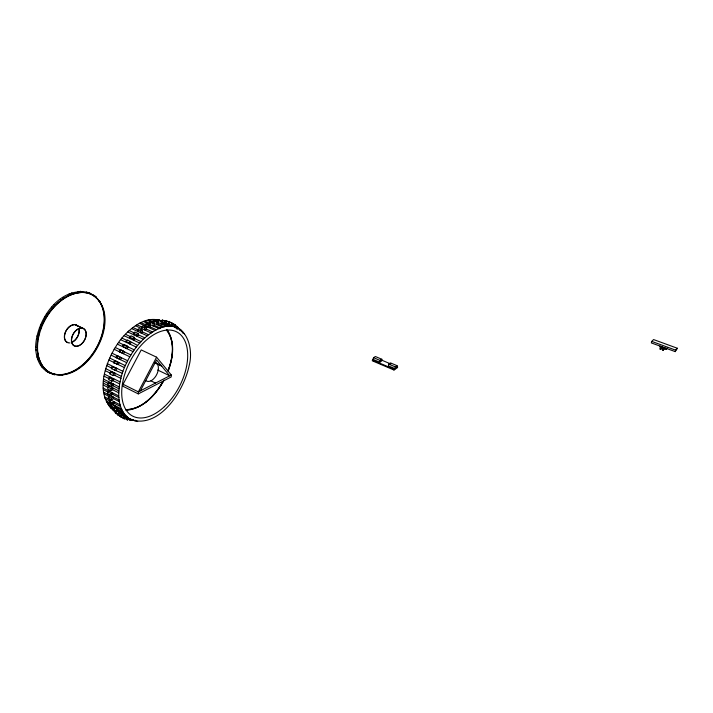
<?xml version="1.0" encoding="UTF-8"?>
<svg xmlns="http://www.w3.org/2000/svg" width="713" height="713" viewBox="0 0 713 713"><rect width="100%" height="100%" fill="white"/><g stroke="black" fill="none" stroke-linecap="round" stroke-linejoin="round"><path stroke-width="1.07" d="M123.064 384.28L123.019 386.303L138.295 393.897L171.2 376.963L171.298 374.993L156.584 357.186L141.219 349.923L123.064 384.28L138.358 391.865L171.298 374.993M138.295 393.897L138.358 391.865L156.584 357.186M148.723 327.481L145.604 326.046L145.55 324.246L148.678 325.672L148.723 327.552L150.202 326.866L156.477 329.736C182.956 315.627 194.836 344.557 189.123 365.769C183.357 393.621 154.204 436.935 122.012 415.251M109.33 391.196L107.939 392.052L107.868 393.897L110.97 395.465L111.041 393.612L112.431 392.756L112.699 394.387L118.919 397.533M149.81 324.451L149.962 322.196L151.406 321.875L154.525 323.292L154.373 325.351L152.93 325.877L153.081 323.622L149.962 322.196M158.758 319.834L161.646 321.108C145.987 314.611 129.864 328.31 120.55 339.646C106.504 358.381 92.146 394.111 115.23 411.766M112.636 389.744L112.779 387.872L111.076 388.71L107.966 387.15L107.725 389.075L110.836 390.635L112.636 389.744L118.884 392.872M112.939 385.769L113.082 383.897L111.433 384.53L108.314 382.979L107.948 384.94L111.059 386.499L112.939 385.769L119.196 388.888M156.477 329.736C140.443 338.212 129.748 354.049 123.162 370.537C117.788 386.393 114.535 408.727 130.381 419.547M35.65 347.053C36.176 320.681 59.705 284.567 89.704 293.034C52.807 285.601 19.714 345.235 47.379 371.731C38.858 366.803 35.802 356.357 35.65 347.053L36.978 347.721M110.836 390.635L111.076 388.71M153.455 323.141L153.767 320.948L155.158 320.823L158.268 322.231L158.01 324.032L156.566 324.558L156.887 322.356L153.767 320.948M373.309 359.468L379.762 362.213L381.562 361.045L381.847 359.254L375.394 356.527L373.585 357.685L372.284 360.796L393.968 370.011L397.506 367.623L397.631 366.874L396.749 367.471L397.052 365.68L390.51 362.917L388.728 364.093L388.433 365.885L394.984 368.666L395.278 366.874L397.052 365.68M379.762 362.213L380.047 360.421L381.847 359.254M393.968 370.011L394.984 368.666M111.059 386.499L111.433 384.53M157.76 322.374L158.277 320.119L159.587 320.244L162.689 321.643L162.181 323.764L160.853 323.782L161.379 321.527L158.277 320.119M113.314 380.778L113.786 378.79L112.28 379.173L109.16 377.623L108.626 379.628L111.754 381.179L113.314 380.778L119.579 383.888M111.754 381.179L112.28 379.173M114.722 375.341L115.265 373.354L113.634 373.532L110.506 371.99L109.811 373.995L112.939 375.537L114.722 375.341L121.005 378.434M116.103 370.252L116.647 368.247L112.182 366.669L111.344 368.657L122.395 373.336M651.78 341.402L651.334 342.926L675.202 351.616L677.35 348.256L653.563 339.557L651.78 341.402L675.657 350.154L677.35 348.256M660.042 346.055L659.748 347.008L663.723 348.47L664.008 347.507L662.404 349.887L663.206 350.181L664.801 347.801L663.206 350.181M660.015 349.014L661.628 346.634L660.015 349.014L660.808 349.308L662.422 346.928L660.808 349.308M664.516 348.755L666.102 349.343L666.397 348.39M675.202 351.616L675.657 350.154M161.789 321.572L162.27 320.057L166.566 321.786L165.96 323.72L164.641 323.729L165.363 321.447L162.27 320.057M112.939 375.537L113.634 373.532M168.758 321.955L167.974 323.996L169.097 324.477L169.863 322.49L165.674 320.565L169.863 322.49M168.09 371.161C173.197 358.247 175.282 342.383 167.43 330.11M114.481 370.199L115.319 368.202M127.342 417.533L126.486 419.413L127.582 419.957L128.269 418.442M171.913 322.998L170.888 325.244L171.993 325.716L172.911 323.711L168.847 321.608L174.845 324.575L175.728 325.476L174.837 327.142L173.812 326.501L174.845 324.575M116.674 364.227L117.654 362.284L119.107 362.605L118.206 364.557L113.527 362.703L114.517 360.76L115.969 361.09M140.363 390.84L156.584 359.967L169.721 375.796L157.707 370.038M131.522 419.975L125.435 416.855L124.365 418.861L123.385 418.112L124.285 416.419M164.088 380.091C156.272 394.334 143.714 408.371 126.691 410.314M176.191 328.64L177.43 326.634L174.382 325.262M177.127 329.397L178.179 327.695L177.43 326.634M120.461 416.196L121.682 414.235L122.636 415.028L121.326 417.141L117.413 414.636L123.385 418.112M122.244 352.926L123.474 351.17L124.623 351.946L123.42 353.719L119.098 351.42L120.328 349.664L123.474 351.17M118.019 413.879L119.231 412.176L120.194 412.987L118.759 415.002L115.711 413.433L114.971 412.31L118.019 413.879L118.759 415.002M131.245 342.481L129.944 344.085L129.062 342.873L125.916 341.393L127.315 339.905L137.564 345.449M125.666 347.507L126.994 345.876L128.028 346.91L126.843 348.666L122.52 346.01L123.848 344.388L126.994 345.876M117.716 410.26L116.264 412.025L115.675 410.715L117.084 409.012L117.716 410.26L123.866 413.406M666.102 349.343L667.261 348.087M662.404 349.887L663.723 348.47M129.062 342.873L130.461 341.384M114.428 408.923L116.121 407.123L115.479 405.875L113.982 407.471L114.428 408.923L111.362 407.355L110.907 405.902L112.413 404.316M138.536 334.914L137.154 336.349L136.531 334.647L133.393 333.185L134.882 332.035L138.019 333.488L138.536 334.914L144.837 337.846M132.68 338.595L134.133 337.267L134.873 338.711L133.491 340.146L132.68 338.595L129.534 337.115L130.987 335.796L134.133 337.267M114.133 403.246L112.663 404.565L112.396 402.943L113.875 401.624L114.133 403.246L120.328 406.392M115.372 405.982L109.588 402.997L109.321 401.374L110.791 400.055M136.531 334.647L138.019 333.488M111.54 399.993L113.385 398.612L113.117 396.998L111.451 398.237L111.54 399.993L108.456 398.424L108.358 396.678L110.034 395.439M142.413 331.893L140.924 332.909L140.523 331.153L137.386 329.7L138.892 328.738L142.021 330.19L142.413 331.893L148.705 334.807M152.716 332.017L146.432 329.13L144.962 330.137L144.721 328.06L141.584 326.616L141.834 328.693M145.951 380.858C149.997 383.104 154.079 378.968 156.067 375.751A10.294 6.034 -62.2 0 0 157.635 364.584L156.584 363.309M140.523 331.153L142.021 330.19M110.97 395.465L112.699 394.387M144.721 328.06L146.218 327.303L146.432 329.13M141.584 326.616L143.09 325.868L146.218 327.303M107.966 387.15L109.668 386.312M108.314 382.979L109.962 382.337M148.678 325.672L150.167 325.119L150.202 326.866M145.55 324.246L147.038 323.693L150.167 325.119M109.16 377.623L110.667 377.239M153.081 323.622L154.525 323.292M54.553 374.878L47.949 372.115C86.442 390.911 129.374 311.242 88.385 292.437M110.506 371.99L112.137 371.812M156.887 322.356L158.268 322.231M125.47 409.636C142.359 409.512 155.167 394.984 163.072 381.446C155.336 395.145 142.279 409.663 125.443 409.752M112.182 366.669L113.519 366.723M161.379 321.527L162.689 321.643M134.436 420.492L131.682 419.574M113.527 362.703L115.069 363.033L108.831 360.003M165.363 321.447L166.566 321.786M660.3 348.051L661.103 348.345M662.698 348.933L663.491 349.227M380.929 359.815L390.751 363.969M373.585 357.685L380.047 360.421M388.728 364.093L395.278 366.874M372.4 360.056L394.093 369.263M173.428 324.442L175.728 325.476M175.897 326.661L178.179 327.695M171.521 325.467L179.97 329.281M165.666 322.953L178.152 328.506M174.837 327.142L180.977 329.914M156.735 319.54L158.491 320.333M163.651 322.668L172.163 326.518M179.694 330.226L182.323 331.411M155.407 319.549L158.919 321.144M162.323 322.686L170.853 326.545M181.396 331.536L183.143 332.329M152.93 319.567L158.206 321.964M162.181 323.764L168.411 326.581M182.715 333.007L184.462 333.8M151.593 319.576L167.092 326.607M148.714 319.816L154.017 322.223M158.01 324.032L164.248 326.875M86.273 291.929L87.592 292.535M94.66 295.717L93.341 295.12L96.371 296.947M147.27 320.333L162.814 327.401M80.364 291.252L81.692 291.858M145.06 321.108L150.372 323.533M154.373 325.351L160.63 328.203M98.768 300.797L100.07 301.394M77.993 291.537L79.321 292.143M143.607 321.625L159.195 328.738M140.871 322.597L146.192 325.03M139.383 323.265L154.997 330.431M71.523 292.972L72.86 293.578M137.083 324.825L142.413 327.285M69.045 294.032L70.382 294.647M135.604 325.823L151.254 333.033M133.046 327.561L138.384 330.03M131.557 328.568L147.226 335.832M62.468 297.544L63.805 298.168M129.151 330.556L134.507 333.042M60.07 299.344L61.407 299.968M127.77 331.982L143.456 339.29M125.488 334.326L130.844 336.83M133.304 337.98L141.183 341.67M124.107 335.743L139.801 343.113M53.858 304.709L55.195 305.342M121.852 338.051L127.217 340.573M51.719 307.125L53.065 307.758M120.55 339.646L136.254 347.071M118.634 342.463L124.891 345.422L123.848 344.388M125.604 345.716L134.347 349.905M117.449 344.201L133.162 351.669M75.578 324.763L82.61 328.105M154.668 362.4L161.165 365.493M82.958 328.417L75.917 325.075A9.661 6.408 -60.8 0 1 77.343 325.948M155.211 363.042L161.699 366.134M46.363 313.978L47.7 314.62M115.23 347.463L130.942 354.967M114.035 349.218L129.739 356.75M44.652 316.83L45.989 317.472M111.977 353.185L127.68 360.751M111.085 355.127L126.771 362.703M109.731 358.06L125.408 365.671M40.561 324.682L41.898 325.333M114.517 360.76L117.654 362.284M115.854 363.416L124.508 367.623M150.942 380.858L155.505 383.086M39.402 327.757L40.739 328.408M107.28 363.675L122.948 371.33M106.745 365.662L112.084 368.282M105.916 368.755L121.549 376.446M111.986 371.821L115.114 373.362M36.898 335.992L38.226 336.652M105.381 370.724L110.711 373.354M36.39 339.058L37.727 339.718M104.454 374.165L120.06 381.901M103.991 376.143L109.303 378.781M103.768 379.254L119.338 387.016M109.873 382.373L112.984 383.924M103.635 381.116L108.937 383.772M103.483 383.22L119.026 391M35.828 349.878L37.156 350.546M103.358 385.082L107.77 387.293M103.162 388.086L118.661 395.893M103.438 389.726L111.041 393.612M36.889 357.044L38.208 357.712M103.875 392.328L119.338 400.145M109.882 395.537L112.975 397.105M37.718 359.414L39.037 360.083M104.151 393.941L109.419 396.606M113.385 398.612L119.588 401.758M108.358 396.678L111.451 398.237M61.478 374.539L62.771 375.198M104.659 396.945L120.069 404.77M40.463 365.225L41.773 365.894M104.936 398.558L110.185 401.232M41.88 366.99L43.19 367.658M109.321 401.374L112.396 402.943M106.299 401.196L121.656 409.021M106.95 402.444L112.182 405.118M116.121 407.123L122.279 410.269M107.93 404.333L111.406 406.116M114.784 407.845L123.233 412.159M110.907 405.902L113.982 407.471M114.695 407.943L116.994 409.119M108.572 405.581L112.921 407.809M110.105 407.506L112.707 408.834M116.941 411.009L125.381 415.34M135.122 420.242L137.716 421.57M134.802 420.385L136.531 421.267M111.085 408.317L115.675 410.715M117.146 411.419L126.317 416.125M119.401 413.068L127.796 417.363M132.083 419.458L134.686 420.795M130.024 418.709L132.627 420.046M113.554 410.376L116.139 411.704M119.285 413.237L128.741 418.157M116.264 412.025L113.207 410.456L112.609 409.146M127.885 418.95L130.889 420.492L127.458 418.977M124.222 418.246L127.582 419.957M124.365 418.861L120.354 416.561M46.069 371.072L49.25 372.774M119.098 351.42L120.283 352.213M120.328 349.664L121.477 350.448M122.52 346.01L123.697 347.178M95.061 296.35L96.291 297.838M166.37 329.932C175.603 341.447 172.671 358.051 168.01 370.92C173.027 358.095 175.318 341.973 166.904 330.057M125.916 341.393L126.798 342.605M129.534 337.115L130.354 338.675M179.685 329.148L180.309 330.36M133.393 333.185L134.008 334.887M137.386 329.7L137.796 331.465M155.167 362.623A10.294 6.034 -62.2 0 1 156.575 363.3M79.018 328.577A9.857 6.542 -60.8 0 1 71.879 342.392L73.287 341.456A9.661 6.408 -60.8 0 0 78.991 329.183M69.954 342.917A9.857 6.542 -60.8 0 1 64.402 335.761A9.857 6.542 -60.8 0 1 71.835 325.128L73.778 324.629A9.857 6.542 -60.8 0 1 77.111 325.502M67.797 342.534A9.661 6.408 -60.8 0 1 64.625 335.128A9.661 6.408 -60.8 0 1 70.418 326.046L72.334 325.119A9.661 6.408 -60.8 0 1 74.214 324.789M50.988 310.396A44.197 29.349 -60.8 0 1 101.05 304.496A44.197 29.349 -60.8 0 1 78.867 367.694A44.197 29.349 -60.8 0 1 37.281 349.441M37.254 346.206A44.197 29.349 -60.8 0 1 37.7 340.778M38.261 337.463A44.197 29.349 -60.8 0 1 39.518 332.383M40.169 330.342A44.197 29.349 -60.8 0 1 41.265 327.303M42.976 323.337A44.197 29.349 -60.8 0 1 49.669 312.116M118.224 356.197L117.324 358.14L115.836 357.543L116.932 355.671L118.224 356.197M121.37 357.712L120.47 359.655L118.973 359.067L120.078 357.186L121.37 357.712M79.393 328.479L77.476 329.424A9.697 6.372 -61 0 0 72.904 344.637A9.697 6.372 -61 0 0 85.186 338.613A9.697 6.372 -61 0 0 79.393 328.479M80.827 327.989L78.893 328.497A9.893 6.497 -61 0 0 72.058 343.639A9.893 6.497 -61 0 0 84.482 340.368A9.893 6.497 -61 0 0 80.827 327.989M164.373 406.66A47.504 27.673 -62.3 0 0 177.207 332.169A47.504 27.673 -62.3 0 0 122.556 383.184A47.504 27.673 -62.3 0 0 164.373 406.66M78.537 368.247A44.206 29.34 -60.8 0 0 95.489 297.045A44.206 29.34 -60.8 0 0 38.983 335.618A44.206 29.34 -60.8 0 0 78.537 368.247"/></g></svg>
